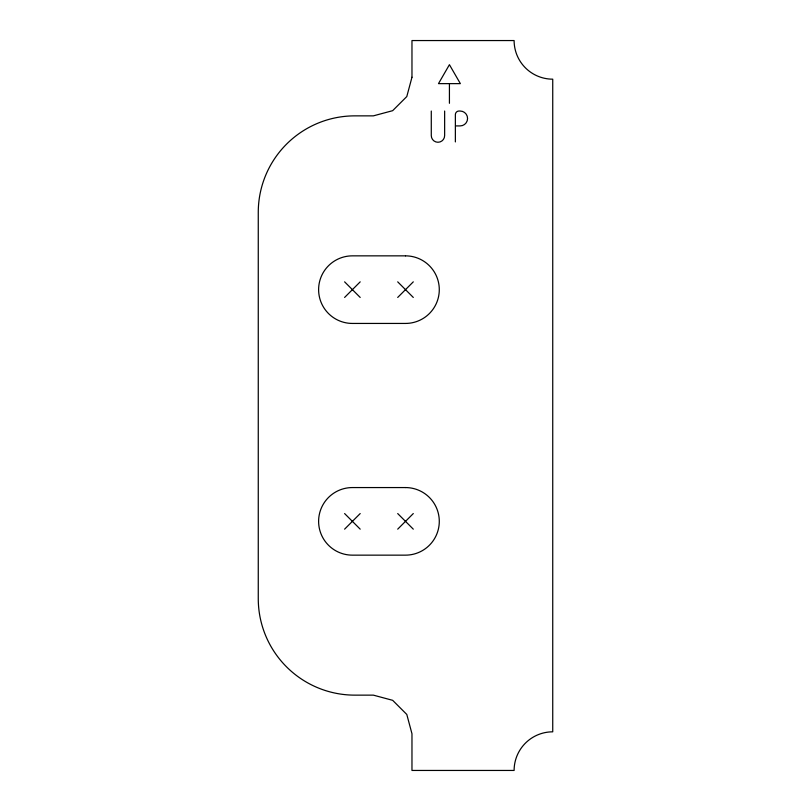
<?xml version="1.0" encoding="UTF-8"?>
<svg xmlns="http://www.w3.org/2000/svg" width="811" height="811" viewBox="0 0 811 811"><rect width="100%" height="100%" fill="white"/><g stroke="black" fill="none" stroke-linecap="round" stroke-linejoin="round"><path stroke-width="1.22" d="M344.604 297.444L360.196 281.843M397.704 297.444L413.296 281.843M344.604 529.157L360.196 513.556M397.704 529.157L413.296 513.556M448.655 83.634L438.487 83.634L449.426 64.687L460.364 83.634L449.426 83.634L449.426 103.301M456.137 125.918L460.121 125.918A7.441 7.441 0 0 0 467.572 118.477A7.441 7.441 0 0 0 460.121 111.026L458.985 111.026A3.619 3.619 0 0 0 455.366 114.655L455.366 141.925M397.704 281.843L413.296 297.444M344.604 281.843L360.196 297.444M397.704 513.556L413.296 529.157M344.604 513.556L360.196 529.157M444.641 111.026L444.641 135.579A6.681 6.681 0 0 1 437.96 142.26A6.681 6.681 0 0 1 431.28 135.579L431.28 111.026M411.968 77.238L406.798 96.55L392.656 110.681L373.354 115.861L354.812 115.861A96.55 96.55 0 0 0 258.263 212.401L258.263 598.599A96.55 96.55 0 0 0 354.812 695.139L373.354 695.139L392.656 700.319L406.798 714.45L411.968 733.762L411.968 770.45L514.113 770.45A38.624 38.624 0 0 1 552.737 731.826L552.737 79.174A38.624 38.624 0 0 1 514.113 40.55L411.968 40.55L411.968 77.238M405.5 255.85L352.4 255.85A33.788 33.788 0 0 0 318.611 289.639A33.788 33.788 0 0 0 352.4 323.437L405.5 323.437A33.788 33.788 0 0 0 439.288 289.639A33.788 33.788 0 0 0 405.5 255.85M405.5 487.563L352.4 487.563A33.788 33.788 0 0 0 318.611 521.361A33.788 33.788 0 0 0 352.4 555.15L405.5 555.15A33.788 33.788 0 0 0 439.288 521.361A33.788 33.788 0 0 0 405.5 487.563"/></g></svg>
